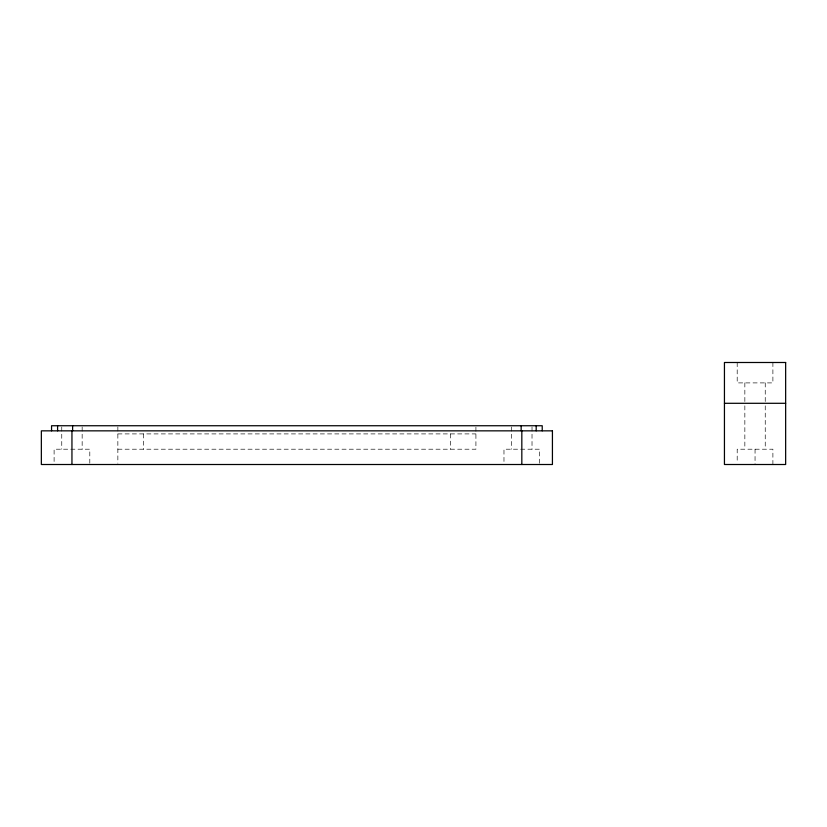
<?xml version="1.0" encoding="UTF-8"?>
<svg xmlns="http://www.w3.org/2000/svg" width="827" height="827" viewBox="0 0 827 827"><rect width="100%" height="100%" fill="white"/><g stroke="black" fill="none" stroke-linecap="round" stroke-linejoin="round"><path stroke-width="0.62" stroke-dasharray="4.13 3.1" d="M117.858 433.906L475.918 433.906M117.858 449.206L475.918 449.206L475.918 426.908M772.894 362.495L772.894 382.901L737.198 382.901L737.198 362.495M772.894 464.505L772.894 449.206L737.198 449.206L737.198 463.234M765.244 382.901L765.244 402.025M765.244 405.85L765.244 449.206M755.051 449.206L755.051 464.505M744.848 382.901L744.848 402.025M744.848 405.85L744.848 449.206M539.68 463.234L539.68 449.206L503.974 449.206L503.974 463.234M532.019 426.98L532.019 449.206M511.624 426.98L511.624 449.206M450.415 433.906L450.415 449.206M143.36 433.906L143.36 449.206M117.858 426.908L117.858 463.234M89.802 463.234L89.802 449.206L54.106 449.206L54.106 463.234M82.152 426.98L82.152 449.206M61.756 426.98L61.756 449.206"/><path stroke-width="1.24" d="M724.442 403.297L785.65 403.297M542.223 430.846L542.223 425.74L51.553 425.74L51.553 430.846M536.185 425.74L536.185 430.846M521.827 430.846L521.827 464.505M521.155 425.74L521.155 430.846M72.621 425.74L72.621 430.846M71.949 430.846L71.949 464.505M57.59 425.74L57.59 430.846M785.65 362.495L724.442 362.495L724.442 464.505L785.65 464.505L785.65 362.495M552.426 430.846L41.35 430.846L41.35 464.505L552.426 464.505L552.426 430.846"/></g></svg>
